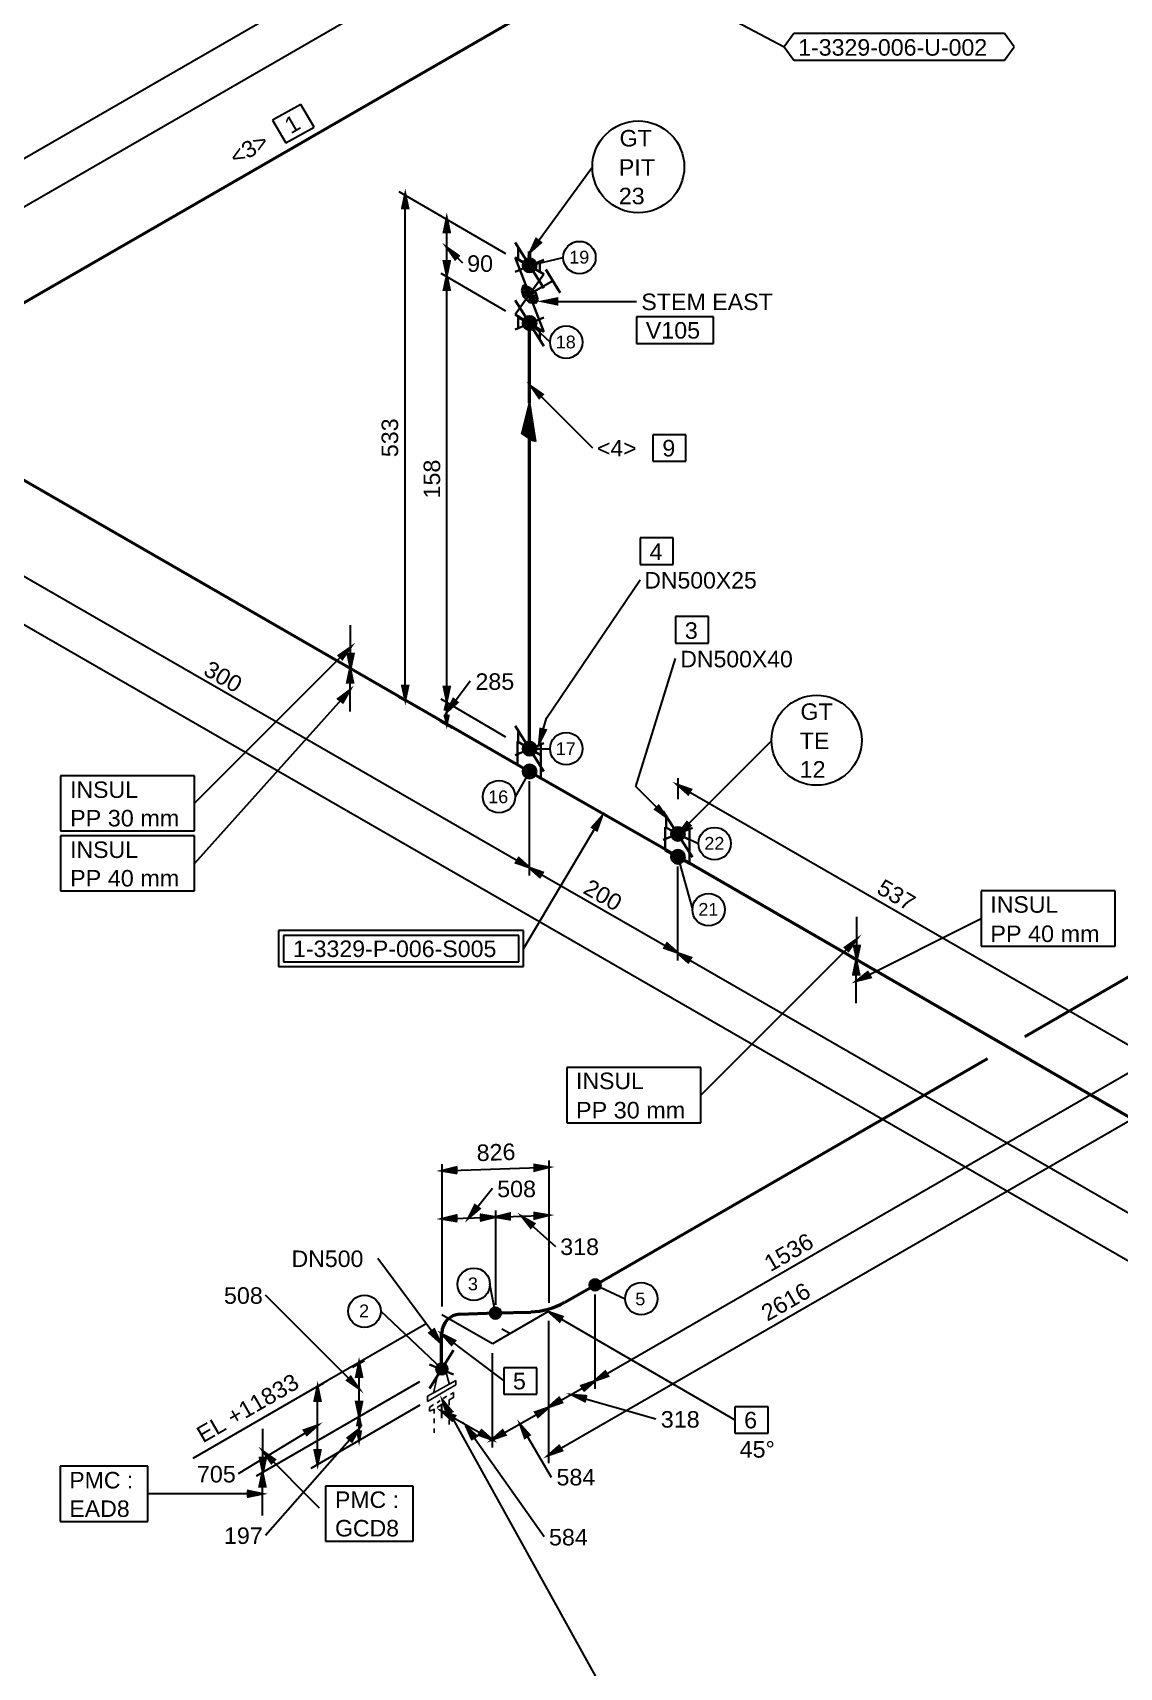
# Model space of a CAD drawing. Header units: inches. Extents: x 0 to 841, y 0 to 594.
# Drawn here: x 144.3 to 289.1, y 207.6 to 425.4 of the extents above; entities that cross this region are included whole.
import ezdxf

# ---------------------------------------------------------------- set-up
doc = ezdxf.new("R2010")
doc.units = ezdxf.units.IN
doc.header["$MEASUREMENT"] = 0
for name, color, linetype in [('DIMLINES', 7, 'Continuous'), ('DIMTEXT', 7, 'Continuous'), ('FITTINGS', 7, 'Continuous'), ('ISOTEXT', 7, 'Continuous'), ('NOZZLES', 7, 'Continuous'), ('PIPE', 7, 'Continuous'), ('WELDS', 7, 'Continuous')]:
    doc.layers.add(name, color=color, linetype=linetype)
doc.styles.add('Arial', font='arial.ttf')

msp = doc.modelspace()

# ---------------------------------------------------------------- hatches: boundary and pattern name
at = {"layer": 'DIMLINES', "linetype": 'Continuous'}
for points in [[(194.36, 401.96), (193.96, 403.88), (193.56, 401.96)], [(199.88, 398.76), (199.48, 400.68), (199.08, 398.76)], [(201.08, 395.64), (199.48, 396.76), (200.6, 395.16)], [(199.08, 394.92), (199.48, 393), (199.88, 394.92)], [(199.88, 391.08), (199.48, 393), (199.08, 391.08)], [(185.56, 341.88), (186.68, 343.48), (185.08, 342.36)], [(186.28, 342.6), (186.68, 340.68), (187.08, 342.6)], [(187, 338.76), (186.6, 340.68), (186.2, 338.76)], [(185.64, 336.12), (186.6, 337.8), (185, 336.6)], [(193.56, 338.36), (193.96, 336.44), (194.36, 338.36)], [(199.08, 338.2), (199.48, 336.28), (199.88, 338.2)], [(199.72, 335.16), (199.48, 336.28), (199.24, 335.16)], [(200.36, 336.6), (199.48, 334.84), (200.92, 336.12)], [(199.24, 334.36), (199.48, 333.24), (199.72, 334.36)], [(232.04, 324.52), (230.2, 325.16), (231.64, 323.88)], [(208.68, 314.76), (210.52, 314.12), (209.08, 315.4)], [(212.28, 313.48), (210.44, 314.12), (211.88, 312.84)], [(228.44, 303.4), (230.28, 302.76), (228.84, 304.04)], [(232.04, 302.12), (230.2, 302.76), (231.64, 301.48)], [(253, 303), (254.12, 304.6), (252.52, 303.48)], [(253.72, 303.72), (254.12, 301.8), (254.52, 303.72)], [(254.44, 299.88), (254.04, 301.8), (253.64, 299.88)], [(255.56, 300.2), (254.04, 299), (255.96, 299.48)], [(211.16, 273.72), (213.08, 274.2), (211.16, 274.52)], [(200.76, 274.2), (198.84, 273.72), (200.76, 273.4)], [(203.24, 269.16), (202.36, 267.4), (203.88, 268.68)], [(207.88, 268.04), (205.96, 267.56), (207.88, 267.24)], [(211.16, 267.32), (213.08, 267.8), (211.16, 268.12)], [(200.76, 267.8), (198.84, 267.32), (200.76, 267)], [(204.04, 267.08), (205.96, 267.56), (204.04, 267.88)], [(211.16, 266.68), (209.48, 267.64), (210.68, 266.12)], [(186.2, 245.8), (187.8, 244.68), (186.68, 246.28)], [(188.2, 246.28), (187.8, 248.2), (187.4, 246.28)], [(220.6, 247), (219.16, 245.72), (221, 246.36)], [(182.68, 243.08), (182.28, 245), (181.88, 243.08)], [(217.8, 244.44), (219.24, 245.72), (217.4, 245.08)], [(187.4, 242.92), (187.8, 241), (188.2, 242.92)], [(211.64, 240.92), (213.08, 242.2), (211.24, 241.56)], [(214.44, 243.48), (213, 242.2), (214.84, 242.84)], [(218.04, 243.72), (216.12, 243.88), (217.88, 243)], [(180.84, 238.52), (182.28, 239.8), (180.44, 239.16)], [(188.04, 239.8), (187.8, 241), (187.56, 239.8)], [(200.6, 241.08), (198.76, 241.72), (200.2, 240.44)], [(203.48, 238.36), (202.04, 239.72), (202.84, 237.96)], [(210.52, 238.52), (209.24, 239.96), (209.88, 238.12)], [(186.84, 237.64), (187.8, 239.32), (186.28, 238.12)], [(187.56, 239), (187.8, 237.8), (188.04, 239)], [(203.72, 238.52), (205.56, 237.88), (204.12, 239.16)], [(206.92, 239.16), (205.48, 237.88), (207.32, 238.52)], [(174.6, 235.48), (175, 233.56), (175.4, 235.48)], [(176.6, 235.24), (175, 236.36), (176.12, 234.76)], [(181.88, 236.52), (182.28, 234.6), (182.68, 236.52)], [(214.44, 237.08), (213, 235.8), (214.84, 236.44)], [(175.32, 231.64), (174.92, 233.56), (174.52, 231.64)], [(173, 230.28), (174.92, 230.68), (173, 231.08)]]:
    msp.add_hatch(color=2, dxfattribs=at).paths.add_polyline_path(points)
at = {"layer": 'DIMLINES', "linetype": 'ByBlock'}
h = msp.add_hatch(dxfattribs=at)
h.set_pattern_fill('LINE', scale=25.4, style=0)
h.paths.add_polyline_path([(194.36, 401.96), (193.96, 403.88), (193.56, 401.96)])
h = msp.add_hatch(dxfattribs=at)
h.set_pattern_fill('LINE', scale=25.4, style=0)
h.paths.add_polyline_path([(199.88, 398.76), (199.48, 400.68), (199.08, 398.76)])
h = msp.add_hatch(dxfattribs=at)
h.set_pattern_fill('LINE', scale=25.4, style=0)
h.paths.add_polyline_path([(201.08, 395.64), (199.48, 396.76), (200.6, 395.16)])
h = msp.add_hatch(dxfattribs=at)
h.set_pattern_fill('LINE', scale=25.4, style=0)
h.paths.add_polyline_path([(199.08, 394.92), (199.48, 393), (199.88, 394.92)])
h = msp.add_hatch(dxfattribs=at)
h.set_pattern_fill('LINE', scale=25.4, style=0)
h.paths.add_polyline_path([(199.88, 391.08), (199.48, 393), (199.08, 391.08)])
h = msp.add_hatch(dxfattribs=at)
h.set_pattern_fill('LINE', scale=25.4, style=0)
h.paths.add_polyline_path([(185.56, 341.88), (186.68, 343.48), (185.08, 342.36)])
h = msp.add_hatch(dxfattribs=at)
h.set_pattern_fill('LINE', scale=25.4, style=0)
h.paths.add_polyline_path([(186.28, 342.6), (186.68, 340.68), (187.08, 342.6)])
h = msp.add_hatch(dxfattribs=at)
h.set_pattern_fill('LINE', scale=25.4, style=0)
h.paths.add_polyline_path([(187, 338.76), (186.6, 340.68), (186.2, 338.76)])
h = msp.add_hatch(dxfattribs=at)
h.set_pattern_fill('LINE', scale=25.4, style=0)
h.paths.add_polyline_path([(185.64, 336.12), (186.6, 337.8), (185, 336.6)])
h = msp.add_hatch(dxfattribs=at)
h.set_pattern_fill('LINE', scale=25.4, style=0)
h.paths.add_polyline_path([(193.56, 338.36), (193.96, 336.44), (194.36, 338.36)])
h = msp.add_hatch(dxfattribs=at)
h.set_pattern_fill('LINE', scale=25.4, style=0)
h.paths.add_polyline_path([(199.08, 338.2), (199.48, 336.28), (199.88, 338.2)])
h = msp.add_hatch(dxfattribs=at)
h.set_pattern_fill('LINE', scale=25.4, style=0)
h.paths.add_polyline_path([(199.72, 335.16), (199.48, 336.28), (199.24, 335.16)])
h = msp.add_hatch(dxfattribs=at)
h.set_pattern_fill('LINE', scale=25.4, style=0)
h.paths.add_polyline_path([(200.36, 336.6), (199.48, 334.84), (200.92, 336.12)])
h = msp.add_hatch(dxfattribs=at)
h.set_pattern_fill('LINE', scale=25.4, style=0)
h.paths.add_polyline_path([(199.24, 334.36), (199.48, 333.24), (199.72, 334.36)])
h = msp.add_hatch(dxfattribs=at)
h.set_pattern_fill('LINE', scale=25.4, style=0)
h.paths.add_polyline_path([(232.04, 324.52), (230.2, 325.16), (231.64, 323.88)])
h = msp.add_hatch(dxfattribs=at)
h.set_pattern_fill('LINE', scale=25.4, style=0)
h.paths.add_polyline_path([(208.68, 314.76), (210.52, 314.12), (209.08, 315.4)])
h = msp.add_hatch(dxfattribs=at)
h.set_pattern_fill('LINE', scale=25.4, style=0)
h.paths.add_polyline_path([(212.28, 313.48), (210.44, 314.12), (211.88, 312.84)])
h = msp.add_hatch(dxfattribs=at)
h.set_pattern_fill('LINE', scale=25.4, style=0)
h.paths.add_polyline_path([(228.44, 303.4), (230.28, 302.76), (228.84, 304.04)])
h = msp.add_hatch(dxfattribs=at)
h.set_pattern_fill('LINE', scale=25.4, style=0)
h.paths.add_polyline_path([(232.04, 302.12), (230.2, 302.76), (231.64, 301.48)])
h = msp.add_hatch(dxfattribs=at)
h.set_pattern_fill('LINE', scale=25.4, style=0)
h.paths.add_polyline_path([(253, 303), (254.12, 304.6), (252.52, 303.48)])
h = msp.add_hatch(dxfattribs=at)
h.set_pattern_fill('LINE', scale=25.4, style=0)
h.paths.add_polyline_path([(253.72, 303.72), (254.12, 301.8), (254.52, 303.72)])
h = msp.add_hatch(dxfattribs=at)
h.set_pattern_fill('LINE', scale=25.4, style=0)
h.paths.add_polyline_path([(254.44, 299.88), (254.04, 301.8), (253.64, 299.88)])
h = msp.add_hatch(dxfattribs=at)
h.set_pattern_fill('LINE', scale=25.4, style=0)
h.paths.add_polyline_path([(255.56, 300.2), (254.04, 299), (255.96, 299.48)])
h = msp.add_hatch(dxfattribs=at)
h.set_pattern_fill('LINE', scale=25.4, style=0)
h.paths.add_polyline_path([(211.16, 273.72), (213.08, 274.2), (211.16, 274.52)])
h = msp.add_hatch(dxfattribs=at)
h.set_pattern_fill('LINE', scale=25.4, style=0)
h.paths.add_polyline_path([(200.76, 274.2), (198.84, 273.72), (200.76, 273.4)])
h = msp.add_hatch(dxfattribs=at)
h.set_pattern_fill('LINE', scale=25.4, style=0)
h.paths.add_polyline_path([(203.24, 269.16), (202.36, 267.4), (203.88, 268.68)])
h = msp.add_hatch(dxfattribs=at)
h.set_pattern_fill('LINE', scale=25.4, style=0)
h.paths.add_polyline_path([(207.88, 268.04), (205.96, 267.56), (207.88, 267.24)])
h = msp.add_hatch(dxfattribs=at)
h.set_pattern_fill('LINE', scale=25.4, style=0)
h.paths.add_polyline_path([(211.16, 267.32), (213.08, 267.8), (211.16, 268.12)])
h = msp.add_hatch(dxfattribs=at)
h.set_pattern_fill('LINE', scale=25.4, style=0)
h.paths.add_polyline_path([(200.76, 267.8), (198.84, 267.32), (200.76, 267)])
h = msp.add_hatch(dxfattribs=at)
h.set_pattern_fill('LINE', scale=25.4, style=0)
h.paths.add_polyline_path([(204.04, 267.08), (205.96, 267.56), (204.04, 267.88)])
h = msp.add_hatch(dxfattribs=at)
h.set_pattern_fill('LINE', scale=25.4, style=0)
h.paths.add_polyline_path([(211.16, 266.68), (209.48, 267.64), (210.68, 266.12)])
h = msp.add_hatch(dxfattribs=at)
h.set_pattern_fill('LINE', scale=25.4, style=0)
h.paths.add_polyline_path([(186.2, 245.8), (187.8, 244.68), (186.68, 246.28)])
h = msp.add_hatch(dxfattribs=at)
h.set_pattern_fill('LINE', scale=25.4, style=0)
h.paths.add_polyline_path([(188.2, 246.28), (187.8, 248.2), (187.4, 246.28)])
h = msp.add_hatch(dxfattribs=at)
h.set_pattern_fill('LINE', scale=25.4, style=0)
h.paths.add_polyline_path([(220.6, 247), (219.16, 245.72), (221, 246.36)])
h = msp.add_hatch(dxfattribs=at)
h.set_pattern_fill('LINE', scale=25.4, style=0)
h.paths.add_polyline_path([(182.68, 243.08), (182.28, 245), (181.88, 243.08)])
h = msp.add_hatch(dxfattribs=at)
h.set_pattern_fill('LINE', scale=25.4, style=0)
h.paths.add_polyline_path([(217.8, 244.44), (219.24, 245.72), (217.4, 245.08)])
h = msp.add_hatch(dxfattribs=at)
h.set_pattern_fill('LINE', scale=25.4, style=0)
h.paths.add_polyline_path([(187.4, 242.92), (187.8, 241), (188.2, 242.92)])
h = msp.add_hatch(dxfattribs=at)
h.set_pattern_fill('LINE', scale=25.4, style=0)
h.paths.add_polyline_path([(211.64, 240.92), (213.08, 242.2), (211.24, 241.56)])
h = msp.add_hatch(dxfattribs=at)
h.set_pattern_fill('LINE', scale=25.4, style=0)
h.paths.add_polyline_path([(214.44, 243.48), (213, 242.2), (214.84, 242.84)])
h = msp.add_hatch(dxfattribs=at)
h.set_pattern_fill('LINE', scale=25.4, style=0)
h.paths.add_polyline_path([(218.04, 243.72), (216.12, 243.88), (217.88, 243)])
h = msp.add_hatch(dxfattribs=at)
h.set_pattern_fill('LINE', scale=25.4, style=0)
h.paths.add_polyline_path([(180.84, 238.52), (182.28, 239.8), (180.44, 239.16)])
h = msp.add_hatch(dxfattribs=at)
h.set_pattern_fill('LINE', scale=25.4, style=0)
h.paths.add_polyline_path([(188.04, 239.8), (187.8, 241), (187.56, 239.8)])
h = msp.add_hatch(dxfattribs=at)
h.set_pattern_fill('LINE', scale=25.4, style=0)
h.paths.add_polyline_path([(200.6, 241.08), (198.76, 241.72), (200.2, 240.44)])
h = msp.add_hatch(dxfattribs=at)
h.set_pattern_fill('LINE', scale=25.4, style=0)
h.paths.add_polyline_path([(203.48, 238.36), (202.04, 239.72), (202.84, 237.96)])
h = msp.add_hatch(dxfattribs=at)
h.set_pattern_fill('LINE', scale=25.4, style=0)
h.paths.add_polyline_path([(210.52, 238.52), (209.24, 239.96), (209.88, 238.12)])
h = msp.add_hatch(dxfattribs=at)
h.set_pattern_fill('LINE', scale=25.4, style=0)
h.paths.add_polyline_path([(186.84, 237.64), (187.8, 239.32), (186.28, 238.12)])
h = msp.add_hatch(dxfattribs=at)
h.set_pattern_fill('LINE', scale=25.4, style=0)
h.paths.add_polyline_path([(187.56, 239), (187.8, 237.8), (188.04, 239)])
h = msp.add_hatch(dxfattribs=at)
h.set_pattern_fill('LINE', scale=25.4, style=0)
h.paths.add_polyline_path([(203.72, 238.52), (205.56, 237.88), (204.12, 239.16)])
h = msp.add_hatch(dxfattribs=at)
h.set_pattern_fill('LINE', scale=25.4, style=0)
h.paths.add_polyline_path([(206.92, 239.16), (205.48, 237.88), (207.32, 238.52)])
h = msp.add_hatch(dxfattribs=at)
h.set_pattern_fill('LINE', scale=25.4, style=0)
h.paths.add_polyline_path([(174.6, 235.48), (175, 233.56), (175.4, 235.48)])
h = msp.add_hatch(dxfattribs=at)
h.set_pattern_fill('LINE', scale=25.4, style=0)
h.paths.add_polyline_path([(176.6, 235.24), (175, 236.36), (176.12, 234.76)])
h = msp.add_hatch(dxfattribs=at)
h.set_pattern_fill('LINE', scale=25.4, style=0)
h.paths.add_polyline_path([(181.88, 236.52), (182.28, 234.6), (182.68, 236.52)])
h = msp.add_hatch(dxfattribs=at)
h.set_pattern_fill('LINE', scale=25.4, style=0)
h.paths.add_polyline_path([(214.44, 237.08), (213, 235.8), (214.84, 236.44)])
h = msp.add_hatch(dxfattribs=at)
h.set_pattern_fill('LINE', scale=25.4, style=0)
h.paths.add_polyline_path([(175.32, 231.64), (174.92, 233.56), (174.52, 231.64)])
h = msp.add_hatch(dxfattribs=at)
h.set_pattern_fill('LINE', scale=25.4, style=0)
h.paths.add_polyline_path([(173, 230.28), (174.92, 230.68), (173, 231.08)])
at = {"layer": 'ISOTEXT', "linetype": 'Continuous'}
for points in [[(211.4, 397.88), (210.6, 396.12), (212.04, 397.4)], [(214.2, 389.96), (212.28, 389.56), (214.2, 389.16)], [(212.28, 377.16), (210.68, 378.28), (211.8, 376.68)], [(211.96, 332.6), (211.8, 330.68), (212.68, 332.44)], [(227.24, 321.88), (228.84, 320.76), (227.72, 322.36)], [(219.48, 319.08), (220.12, 320.92), (218.84, 319.48)], [(231.48, 320.2), (230.36, 318.6), (231.96, 319.72)], [(214.92, 254.28), (213.08, 254.92), (214.52, 253.64)], [(197.16, 252.12), (198.6, 250.84), (197.8, 252.6)], [(200.6, 251.08), (198.84, 251.96), (200.12, 250.52)], [(200.2, 241.64), (198.92, 243.16), (199.48, 241.32)]]:
    msp.add_hatch(color=2, dxfattribs=at).paths.add_polyline_path(points)
at = {"layer": 'ISOTEXT', "linetype": 'ByBlock'}
h = msp.add_hatch(dxfattribs=at)
h.set_pattern_fill('LINE', scale=25.4, style=0)
h.paths.add_polyline_path([(211.4, 397.88), (210.6, 396.12), (212.04, 397.4)])
h = msp.add_hatch(dxfattribs=at)
h.set_pattern_fill('LINE', scale=25.4, style=0)
h.paths.add_polyline_path([(214.2, 389.96), (212.28, 389.56), (214.2, 389.16)])
h = msp.add_hatch(dxfattribs=at)
h.set_pattern_fill('LINE', scale=25.4, style=0)
h.paths.add_polyline_path([(212.28, 377.16), (210.68, 378.28), (211.8, 376.68)])
h = msp.add_hatch(dxfattribs=at)
h.set_pattern_fill('LINE', scale=25.4, style=0)
h.paths.add_polyline_path([(211.96, 332.6), (211.8, 330.68), (212.68, 332.44)])
h = msp.add_hatch(dxfattribs=at)
h.set_pattern_fill('LINE', scale=25.4, style=0)
h.paths.add_polyline_path([(227.24, 321.88), (228.84, 320.76), (227.72, 322.36)])
h = msp.add_hatch(dxfattribs=at)
h.set_pattern_fill('LINE', scale=25.4, style=0)
h.paths.add_polyline_path([(219.48, 319.08), (220.12, 320.92), (218.84, 319.48)])
h = msp.add_hatch(dxfattribs=at)
h.set_pattern_fill('LINE', scale=25.4, style=0)
h.paths.add_polyline_path([(231.48, 320.2), (230.36, 318.6), (231.96, 319.72)])
h = msp.add_hatch(dxfattribs=at)
h.set_pattern_fill('LINE', scale=25.4, style=0)
h.paths.add_polyline_path([(214.92, 254.28), (213.08, 254.92), (214.52, 253.64)])
h = msp.add_hatch(dxfattribs=at)
h.set_pattern_fill('LINE', scale=25.4, style=0)
h.paths.add_polyline_path([(197.16, 252.12), (198.6, 250.84), (197.8, 252.6)])
h = msp.add_hatch(dxfattribs=at)
h.set_pattern_fill('LINE', scale=25.4, style=0)
h.paths.add_polyline_path([(200.6, 251.08), (198.84, 251.96), (200.12, 250.52)])
h = msp.add_hatch(dxfattribs=at)
h.set_pattern_fill('LINE', scale=25.4, style=0)
h.paths.add_polyline_path([(200.2, 241.64), (198.92, 243.16), (199.48, 241.32)])
at = {"layer": 'NOZZLES', "linetype": 'Continuous'}
h = msp.add_hatch(color=7, dxfattribs=at)
edge = h.paths.add_edge_path()
edge.add_arc((210.52, 394.36), 0.92, 0, 360)
at = {"layer": 'NOZZLES', "linetype": 'ByBlock'}
h = msp.add_hatch(dxfattribs=at)
h.set_pattern_fill('LINE', scale=25.4, style=0)
edge = h.paths.add_edge_path()
edge.add_arc((210.52, 394.36), 0.92, 0, 360)
at = {"layer": 'NOZZLES', "linetype": 'Continuous'}
h = msp.add_hatch(color=7, dxfattribs=at)
edge = h.paths.add_edge_path()
edge.add_arc((210.52, 386.68), 0.92, 0, 360)
at = {"layer": 'NOZZLES', "linetype": 'ByBlock'}
h = msp.add_hatch(dxfattribs=at)
h.set_pattern_fill('LINE', scale=25.4, style=0)
edge = h.paths.add_edge_path()
edge.add_arc((210.52, 386.68), 0.92, 0, 360)
at = {"layer": 'NOZZLES', "linetype": 'Continuous'}
h = msp.add_hatch(color=7, dxfattribs=at)
edge = h.paths.add_edge_path()
edge.add_arc((210.52, 329.96), 0.92, 0, 360)
at = {"layer": 'NOZZLES', "linetype": 'ByBlock'}
h = msp.add_hatch(dxfattribs=at)
h.set_pattern_fill('LINE', scale=25.4, style=0)
edge = h.paths.add_edge_path()
edge.add_arc((210.52, 329.96), 0.92, 0, 360)
at = {"layer": 'NOZZLES', "linetype": 'Continuous'}
h = msp.add_hatch(color=7, dxfattribs=at)
edge = h.paths.add_edge_path()
edge.add_arc((210.52, 326.92), 0.92, 0, 360)
at = {"layer": 'NOZZLES', "linetype": 'ByBlock'}
h = msp.add_hatch(dxfattribs=at)
h.set_pattern_fill('LINE', scale=25.4, style=0)
edge = h.paths.add_edge_path()
edge.add_arc((210.52, 326.92), 0.92, 0, 360)
at = {"layer": 'NOZZLES', "linetype": 'Continuous'}
h = msp.add_hatch(color=7, dxfattribs=at)
edge = h.paths.add_edge_path()
edge.add_arc((230.28, 318.6), 0.92, 0, 360)
at = {"layer": 'NOZZLES', "linetype": 'ByBlock'}
h = msp.add_hatch(dxfattribs=at)
h.set_pattern_fill('LINE', scale=25.4, style=0)
edge = h.paths.add_edge_path()
edge.add_arc((230.28, 318.6), 0.92, 0, 360)
at = {"layer": 'NOZZLES', "linetype": 'Continuous'}
h = msp.add_hatch(color=7, dxfattribs=at)
edge = h.paths.add_edge_path()
edge.add_arc((230.28, 315.56), 0.92, 0, 360)
at = {"layer": 'NOZZLES', "linetype": 'ByBlock'}
h = msp.add_hatch(dxfattribs=at)
h.set_pattern_fill('LINE', scale=25.4, style=0)
edge = h.paths.add_edge_path()
edge.add_arc((230.28, 315.56), 0.92, 0, 360)
at = {"layer": 'NOZZLES', "linetype": 'Continuous'}
h = msp.add_hatch(color=7, dxfattribs=at)
edge = h.paths.add_edge_path()
edge.add_arc((219.24, 258.52), 0.76, 0, 360)
at = {"layer": 'NOZZLES', "linetype": 'ByBlock'}
h = msp.add_hatch(dxfattribs=at)
h.set_pattern_fill('LINE', scale=25.4, style=0)
edge = h.paths.add_edge_path()
edge.add_arc((219.24, 258.52), 0.76, 0, 360)
at = {"layer": 'NOZZLES', "linetype": 'Continuous'}
h = msp.add_hatch(color=7, dxfattribs=at)
edge = h.paths.add_edge_path()
edge.add_arc((205.96, 254.76), 0.76, 0, 360)
at = {"layer": 'NOZZLES', "linetype": 'ByBlock'}
h = msp.add_hatch(dxfattribs=at)
h.set_pattern_fill('LINE', scale=25.4, style=0)
edge = h.paths.add_edge_path()
edge.add_arc((205.96, 254.76), 0.76, 0, 360)
at = {"layer": 'NOZZLES', "linetype": 'Continuous'}
h = msp.add_hatch(color=7, dxfattribs=at)
edge = h.paths.add_edge_path()
edge.add_arc((198.84, 247.32), 0.76, 0, 360)
at = {"layer": 'NOZZLES', "linetype": 'ByBlock'}
h = msp.add_hatch(dxfattribs=at)
h.set_pattern_fill('LINE', scale=25.4, style=0)
edge = h.paths.add_edge_path()
edge.add_arc((198.84, 247.32), 0.76, 0, 360)

# ---------------------------------------------------------------- linework, layer by layer
at = {"layer": 'DIMLINES', "color": 2, "linetype": 'Continuous', "lineweight": 30}
for p, q in [((122.6, 396.76), (330.28, 516.52)), ((128.76, 393.88), (324.12, 506.6)), ((193.08, 404.2), (207.32, 395.96)), ((193.56, 401.96), (193.96, 403.88)), ((193.96, 403.88), (194.36, 401.96)), ((193.96, 336.44), (193.96, 403.88)), ((194.36, 401.96), (193.56, 401.96)), ((199.08, 398.76), (199.48, 400.68)), ((199.88, 398.76), (199.08, 398.76)), ((199.48, 400.68), (199.88, 398.76)), ((199.48, 393), (199.48, 400.68)), ((199.48, 396.76), (201.08, 395.64)), ((200.6, 395.16), (199.48, 396.76)), ((199.48, 396.76), (201.56, 394.68)), ((199.48, 393), (199.08, 394.92)), ((199.08, 394.92), (199.88, 394.92)), ((199.88, 394.92), (199.48, 393)), ((201.08, 395.64), (200.6, 395.16)), ((198.68, 393.32), (207.32, 388.28)), ((199.08, 391.08), (199.48, 393)), ((199.48, 393), (199.88, 391.08)), ((199.48, 336.28), (199.48, 393)), ((199.88, 391.08), (199.08, 391.08)), ((128.76, 361.24), (210.52, 314.12)), ((122.6, 358.36), (541.16, 117.08)), ((186.68, 340.68), (186.68, 346.44)), ((186.68, 343.48), (165.88, 322.68)), ((185.08, 342.36), (186.68, 343.48)), ((185.56, 341.88), (185.08, 342.36)), ((186.68, 343.48), (185.56, 341.88)), ((186.68, 340.68), (186.28, 342.6)), ((186.28, 342.6), (187.08, 342.6)), ((187.08, 342.6), (186.68, 340.68)), ((185.88, 341.08), (187.48, 340.2)), ((185.88, 341.08), (187.48, 340.2)), ((186.2, 338.76), (186.6, 340.68)), ((186.6, 340.68), (187, 338.76)), ((186.6, 334.92), (186.6, 340.68)), ((186.6, 337.8), (165.88, 314.68)), ((185, 336.6), (186.6, 337.8)), ((186.6, 337.8), (185.64, 336.12)), ((187, 338.76), (186.2, 338.76)), ((193.96, 336.44), (193.56, 338.36)), ((193.56, 338.36), (194.36, 338.36)), ((194.36, 338.36), (193.96, 336.44)), ((199.48, 336.28), (199.08, 338.2)), ((199.08, 338.2), (199.88, 338.2)), ((199.48, 334.84), (202.6, 339)), ((199.88, 338.2), (199.48, 336.28)), ((185.64, 336.12), (185, 336.6)), ((193.08, 336.84), (194.68, 335.96)), ((198.68, 336.6), (207.32, 331.56)), ((199.24, 335.16), (199.48, 336.28)), ((199.48, 334.84), (200.36, 336.6)), ((199.48, 336.28), (199.72, 335.16)), ((199.48, 333.24), (199.48, 336.28)), ((200.92, 336.12), (199.48, 334.84)), ((200.36, 336.6), (200.92, 336.12)), ((198.6, 333.64), (200.2, 332.76)), ((199.72, 335.16), (199.24, 335.16)), ((199.48, 333.24), (199.24, 334.36)), ((199.24, 334.36), (199.72, 334.36)), ((199.72, 334.36), (199.48, 333.24)), ((165.88, 326.36), (148.04, 326.36)), ((148.04, 326.36), (148.04, 319)), ((165.88, 319), (165.88, 326.36)), ((210.52, 313.08), (210.52, 325.64)), ((230.2, 325.16), (232.04, 324.52)), ((231.64, 323.88), (230.2, 325.16)), ((230.2, 325.16), (306.76, 281)), ((230.28, 326.04), (230.28, 323.24)), ((232.04, 324.52), (231.64, 323.88)), ((148.04, 319), (165.88, 319)), ((165.88, 318.36), (148.04, 318.36)), ((148.04, 318.36), (148.04, 311)), ((165.88, 311), (165.88, 318.36)), ((208.68, 314.76), (209.08, 315.4)), ((210.52, 314.12), (208.68, 314.76)), ((209.08, 315.4), (210.52, 314.12)), ((210.44, 314.12), (212.28, 313.48)), ((211.88, 312.84), (210.44, 314.12)), ((210.44, 314.12), (230.28, 302.76)), ((230.28, 301.72), (230.28, 314.28)), ((212.28, 313.48), (211.88, 312.84)), ((219.16, 245.72), (336.44, 313.4)), ((148.04, 311), (165.88, 311)), ((213, 235.8), (342.6, 310.52)), ((288.52, 311), (270.68, 311)), ((270.68, 311), (270.68, 303.64)), ((288.52, 303.64), (288.52, 311)), ((254.04, 299), (270.68, 307.32)), ((254.12, 301.8), (254.12, 307.56)), ((228.44, 303.4), (228.84, 304.04)), ((230.28, 302.76), (228.44, 303.4)), ((228.84, 304.04), (230.28, 302.76)), ((230.2, 302.76), (232.04, 302.12)), ((231.64, 301.48), (230.2, 302.76)), ((230.2, 302.76), (357.4, 229.4)), ((254.12, 304.6), (233.32, 283.8)), ((252.52, 303.48), (254.12, 304.6)), ((253, 303), (252.52, 303.48)), ((254.12, 304.6), (253, 303)), ((254.12, 301.8), (253.72, 303.72)), ((253.72, 303.72), (254.52, 303.72)), ((254.52, 303.72), (254.12, 301.8)), ((270.68, 303.64), (288.52, 303.64)), ((232.04, 302.12), (231.64, 301.48)), ((254.84, 301.32), (253.24, 302.2)), ((253.64, 299.88), (254.04, 301.8)), ((254.04, 301.8), (254.44, 299.88)), ((254.04, 296.04), (254.04, 301.8)), ((254.44, 299.88), (253.64, 299.88)), ((254.04, 299), (255.56, 300.2)), ((255.96, 299.48), (254.04, 299)), ((255.56, 300.2), (255.96, 299.48)), ((233.32, 287.48), (215.48, 287.48)), ((215.48, 287.48), (215.48, 280.12)), ((233.32, 280.12), (233.32, 287.48)), ((215.48, 280.12), (233.32, 280.12)), ((198.84, 274.6), (198.84, 255.64)), ((211.16, 273.72), (211.16, 274.52)), ((211.16, 274.52), (213.08, 274.2)), ((213.08, 275.08), (213.08, 256.12)), ((198.84, 273.72), (200.76, 274.2)), ((198.84, 273.72), (213.08, 274.2)), ((200.76, 273.4), (198.84, 273.72)), ((200.76, 274.2), (200.76, 273.4)), ((213.08, 274.2), (211.16, 273.72)), ((202.36, 267.4), (205.56, 271.4)), ((202.36, 267.4), (203.24, 269.16)), ((203.88, 268.68), (202.36, 267.4)), ((203.24, 269.16), (203.88, 268.68)), ((205.96, 268.44), (205.96, 255.88)), ((205.96, 267.56), (207.88, 268.04)), ((207.88, 268.04), (207.88, 267.24)), ((211.16, 267.32), (211.16, 268.12)), ((211.16, 268.12), (213.08, 267.8)), ((198.84, 267.32), (200.76, 267.8)), ((198.84, 267.32), (205.96, 267.56)), ((200.76, 267), (198.84, 267.32)), ((200.76, 267.8), (200.76, 267)), ((204.04, 267.08), (204.04, 267.88)), ((204.04, 267.88), (205.96, 267.56)), ((205.96, 267.56), (204.04, 267.08)), ((205.96, 267.56), (213.08, 267.8)), ((207.88, 267.24), (205.96, 267.56)), ((209.48, 267.64), (211.16, 266.68)), ((210.68, 266.12), (209.48, 267.64)), ((209.48, 267.64), (213.96, 263.64)), ((211.16, 266.68), (210.68, 266.12)), ((213.08, 267.8), (211.16, 267.32)), ((187.8, 244.68), (175.32, 257.16)), ((219.24, 244.68), (219.24, 257.24)), ((213.08, 255), (205.56, 250.68)), ((196.76, 253.32), (183.56, 245.72)), ((205.56, 250.68), (198.84, 254.52)), ((205.56, 250.68), (198.84, 254.52)), ((213.08, 234.76), (213.08, 253.72)), ((207.88, 252.04), (206.84, 252.6)), ((186.92, 247.56), (188.52, 248.44)), ((205.56, 236.84), (205.56, 249.4)), ((186.2, 245.8), (186.68, 246.28)), ((186.68, 246.28), (187.8, 244.68)), ((187.4, 246.28), (187.8, 248.2)), ((188.2, 246.28), (187.4, 246.28)), ((187.8, 248.2), (188.2, 246.28)), ((187.8, 241), (187.8, 248.2)), ((219.16, 245.72), (220.6, 247)), ((221, 246.36), (219.16, 245.72)), ((220.6, 247), (221, 246.36)), ((183.56, 245.72), (165.64, 235.4)), ((174.12, 233.08), (195.88, 245.64)), ((181.4, 244.52), (183, 245.4)), ((181.88, 243.08), (182.28, 245)), ((182.28, 245), (182.68, 243.08)), ((182.28, 234.6), (182.28, 245)), ((187.8, 244.68), (186.2, 245.8)), ((213, 242.2), (219.24, 245.72)), ((217.4, 245.08), (219.24, 245.72)), ((217.8, 244.44), (217.4, 245.08)), ((219.24, 245.72), (217.8, 244.44)), ((181.4, 234.12), (195.96, 242.52)), ((182.68, 243.08), (181.88, 243.08)), ((187.8, 241), (187.4, 242.92)), ((187.4, 242.92), (188.2, 242.92)), ((188.2, 242.92), (187.8, 241)), ((198.84, 240.76), (198.84, 242.68)), ((205.48, 237.88), (213.08, 242.2)), ((211.24, 241.56), (213.08, 242.2)), ((213.08, 242.2), (211.64, 240.92)), ((213, 242.2), (214.44, 243.48)), ((214.84, 242.84), (213, 242.2)), ((214.44, 243.48), (214.84, 242.84)), ((216.12, 243.88), (218.04, 243.72)), ((217.88, 243), (216.12, 243.88)), ((216.12, 243.88), (227.32, 240.68)), ((218.04, 243.72), (217.88, 243)), ((180.44, 239.16), (182.28, 239.8)), ((182.28, 239.8), (180.84, 238.52)), ((187.56, 239.8), (187.8, 241)), ((188.04, 239.8), (187.56, 239.8)), ((187.8, 241), (188.04, 239.8)), ((187.8, 237.8), (187.8, 241)), ((198.76, 241.72), (200.6, 241.08)), ((200.2, 240.44), (198.76, 241.72)), ((198.76, 241.72), (205.56, 237.88)), ((200.6, 241.08), (200.2, 240.44)), ((202.04, 239.72), (203.48, 238.36)), ((202.84, 237.96), (202.04, 239.72)), ((202.04, 239.72), (212.44, 225)), ((209.24, 239.96), (210.52, 238.52)), ((209.88, 238.12), (209.24, 239.96)), ((209.24, 239.96), (213.4, 232.92)), ((211.64, 240.92), (211.24, 241.56)), ((175, 233.56), (175, 239.32)), ((180.84, 238.52), (180.44, 239.16)), ((186.28, 238.12), (187.8, 239.32)), ((186.84, 237.64), (186.28, 238.12)), ((187.8, 239.32), (186.84, 237.64)), ((187.8, 237.8), (187.56, 239)), ((187.56, 239), (188.04, 239)), ((188.04, 239), (187.8, 237.8)), ((203.48, 238.36), (202.84, 237.96)), ((203.72, 238.52), (204.12, 239.16)), ((205.56, 237.88), (203.72, 238.52)), ((204.12, 239.16), (205.56, 237.88)), ((205.48, 237.88), (206.92, 239.16)), ((207.32, 238.52), (205.48, 237.88)), ((206.92, 239.16), (207.32, 238.52)), ((210.52, 238.52), (209.88, 238.12)), ((175, 233.56), (174.6, 235.48)), ((174.6, 235.48), (175.4, 235.48)), ((175, 236.36), (176.6, 235.24)), ((176.12, 234.76), (175, 236.36)), ((175.4, 235.48), (175, 233.56)), ((176.6, 235.24), (176.12, 234.76)), ((182.28, 234.6), (181.88, 236.52)), ((181.88, 236.52), (182.68, 236.52)), ((182.68, 236.52), (182.28, 234.6)), ((213, 235.8), (214.44, 237.08)), ((214.84, 236.44), (213, 235.8)), ((214.44, 237.08), (214.84, 236.44)), ((159.64, 234.36), (147.96, 234.36)), ((147.96, 234.36), (147.96, 227)), ((159.64, 227), (159.64, 234.36)), ((174.52, 231.64), (174.92, 233.56)), ((174.92, 233.56), (175.32, 231.64)), ((174.92, 227.8), (174.92, 233.56)), ((173, 230.28), (173, 231.08)), ((173, 231.08), (174.92, 230.68)), ((175.32, 231.64), (174.52, 231.64)), ((195, 231.72), (183.32, 231.72)), ((183.32, 231.72), (183.32, 224.36)), ((195, 224.36), (195, 231.72)), ((174.92, 230.68), (159.56, 230.68)), ((174.92, 230.68), (173, 230.28)), ((147.96, 227), (159.64, 227)), ((183.32, 224.36), (195, 224.36))]:
    msp.add_line(p, q, dxfattribs=at)
at = {"layer": 'DIMLINES', "color": 2, "linetype": 'Continuous', "lineweight": 30, "const_width": 0.3}
for points in [[(194.36, 401.96), (193.96, 403.88), (193.56, 401.96)], [(199.88, 398.76), (199.48, 400.68), (199.08, 398.76)], [(201.08, 395.64), (199.48, 396.76), (200.6, 395.16)], [(199.08, 394.92), (199.48, 393), (199.88, 394.92)], [(199.88, 391.08), (199.48, 393), (199.08, 391.08)], [(185.56, 341.88), (186.68, 343.48), (185.08, 342.36)], [(186.28, 342.6), (186.68, 340.68), (187.08, 342.6)], [(187, 338.76), (186.6, 340.68), (186.2, 338.76)], [(185.64, 336.12), (186.6, 337.8), (185, 336.6)], [(193.56, 338.36), (193.96, 336.44), (194.36, 338.36)], [(199.08, 338.2), (199.48, 336.28), (199.88, 338.2)], [(200.36, 336.6), (199.48, 334.84), (200.92, 336.12)], [(199.72, 335.16), (199.48, 336.28), (199.24, 335.16)], [(199.24, 334.36), (199.48, 333.24), (199.72, 334.36)], [(232.04, 324.52), (230.2, 325.16), (231.64, 323.88)], [(208.68, 314.76), (210.52, 314.12), (209.08, 315.4)], [(212.28, 313.48), (210.44, 314.12), (211.88, 312.84)], [(253, 303), (254.12, 304.6), (252.52, 303.48)], [(228.44, 303.4), (230.28, 302.76), (228.84, 304.04)], [(232.04, 302.12), (230.2, 302.76), (231.64, 301.48)], [(253.72, 303.72), (254.12, 301.8), (254.52, 303.72)], [(254.44, 299.88), (254.04, 301.8), (253.64, 299.88)], [(255.56, 300.2), (254.04, 299), (255.96, 299.48)], [(211.16, 273.72), (213.08, 274.2), (211.16, 274.52)], [(200.76, 274.2), (198.84, 273.72), (200.76, 273.4)], [(200.76, 267.8), (198.84, 267.32), (200.76, 267)], [(203.24, 269.16), (202.36, 267.4), (203.88, 268.68)], [(204.04, 267.08), (205.96, 267.56), (204.04, 267.88)], [(207.88, 268.04), (205.96, 267.56), (207.88, 267.24)], [(211.16, 266.68), (209.48, 267.64), (210.68, 266.12)], [(211.16, 267.32), (213.08, 267.8), (211.16, 268.12)], [(188.2, 246.28), (187.8, 248.2), (187.4, 246.28)], [(186.2, 245.8), (187.8, 244.68), (186.68, 246.28)], [(217.8, 244.44), (219.24, 245.72), (217.4, 245.08)], [(220.6, 247), (219.16, 245.72), (221, 246.36)], [(182.68, 243.08), (182.28, 245), (181.88, 243.08)], [(218.04, 243.72), (216.12, 243.88), (217.88, 243)], [(187.4, 242.92), (187.8, 241), (188.2, 242.92)], [(188.04, 239.8), (187.8, 241), (187.56, 239.8)], [(200.6, 241.08), (198.76, 241.72), (200.2, 240.44)], [(211.64, 240.92), (213.08, 242.2), (211.24, 241.56)], [(214.44, 243.48), (213, 242.2), (214.84, 242.84)], [(180.84, 238.52), (182.28, 239.8), (180.44, 239.16)], [(186.84, 237.64), (187.8, 239.32), (186.28, 238.12)], [(203.48, 238.36), (202.04, 239.72), (202.84, 237.96)], [(210.52, 238.52), (209.24, 239.96), (209.88, 238.12)], [(187.56, 239), (187.8, 237.8), (188.04, 239)], [(203.72, 238.52), (205.56, 237.88), (204.12, 239.16)], [(206.92, 239.16), (205.48, 237.88), (207.32, 238.52)], [(176.6, 235.24), (175, 236.36), (176.12, 234.76)], [(174.6, 235.48), (175, 233.56), (175.4, 235.48)], [(181.88, 236.52), (182.28, 234.6), (182.68, 236.52)], [(214.44, 237.08), (213, 235.8), (214.84, 236.44)], [(175.32, 231.64), (174.92, 233.56), (174.52, 231.64)], [(173, 230.28), (174.92, 230.68), (173, 231.08)]]:
    msp.add_lwpolyline(points, close=True, dxfattribs=at)
at = {"layer": 'FITTINGS', "color": 7, "linetype": 'Continuous', "lineweight": 35}
for p, q in [((209, 395.1), (209, 396.6)), ((212.4, 393.2), (208.6, 395.4)), ((208.6, 395.4), (212.4, 385.5)), ((211.9, 393.5), (209, 395.1)), ((210.4, 394.4), (210.4, 396.2)), ((210.4, 396.2), (210.6, 396)), ((210.5, 394.3), (210.4, 394.4)), ((210.6, 394.2), (210.5, 394.3)), ((210.6, 396), (210.6, 394.2)), ((211.9, 395), (211.9, 393.5)), ((208.6, 387.8), (212.4, 393.2)), ((210.5, 390.5), (213.6, 392.3)), ((214.6, 390.7), (212.7, 393.8)), ((209.5, 391), (209.7, 391.7)), ((209.7, 390.2), (209.5, 391)), ((209.5, 391), (211.6, 389.8)), ((209.7, 391.7), (210.5, 391.4)), ((209.7, 391.7), (211.3, 389.3)), ((209.7, 391.3), (211.4, 389.5)), ((211.3, 390.8), (209.7, 390.2)), ((211.4, 390.3), (209.7, 390.6)), ((210.5, 389.4), (209.7, 390.2)), ((210.5, 391.4), (211.3, 390.8)), ((210.5, 391.4), (210.5, 389.4)), ((211.3, 390.8), (211.6, 389.8)), ((210.5, 386.6), (208.6, 387.8)), ((211.3, 389.3), (210.5, 389.4)), ((211.6, 389.8), (211.3, 389.3)), ((209, 386), (209, 387.4)), ((209, 387.4), (211.9, 385.8)), ((212.4, 385.5), (210.5, 386.6)), ((211.9, 385.8), (211.9, 384.4)), ((209, 330.8), (209, 332.5)), ((208.9, 327.8), (208.9, 330.9)), ((208.9, 330.9), (212, 329.1)), ((212, 329.1), (212, 330.8)), ((212, 329.1), (212, 326)), ((210.5, 326.9), (208.9, 327.8)), ((212, 326), (210.5, 326.9)), ((228.7, 319.4), (228.7, 321.1)), ((228.6, 316.4), (228.6, 319.5)), ((228.6, 319.5), (231.8, 317.8)), ((231.8, 317.8), (231.8, 319.4)), ((230.2, 315.5), (228.6, 316.4)), ((231.8, 317.8), (231.8, 314.6)), ((231.8, 314.6), (230.2, 315.5))]:
    msp.add_line(p, q, dxfattribs=at)
at = {"layer": 'FITTINGS', "color": 7, "linetype": 'Continuous', "lineweight": 30}
for p, q in [((209.5, 371.9), (210.5, 376)), ((209.7, 371.8), (210.5, 375.5)), ((209.8, 371.8), (210.5, 375)), ((210.5, 376), (211.3, 370.9)), ((210.5, 371.4), (210.5, 376)), ((210.5, 375.5), (211.2, 371)), ((210.5, 375), (211.1, 371)), ((209.9, 371.7), (210.5, 374.6)), ((210, 371.6), (210.5, 374.2)), ((210.2, 371.5), (210.5, 373.8)), ((210.2, 371.5), (210.5, 373.3)), ((210.4, 371.4), (210.5, 372.9)), ((210.5, 374.6), (211, 371)), ((210.5, 374.2), (210.9, 371.1)), ((210.5, 373.8), (210.8, 371.2)), ((210.5, 373.3), (210.6, 371.3)), ((210.5, 372.9), (210.6, 371.4)), ((210.5, 371.4), (209.5, 371.9)), ((211.3, 370.9), (209.7, 371.8)), ((211.2, 371), (209.8, 371.8)), ((211.1, 371), (209.9, 371.7)), ((211, 371), (210, 371.6)), ((210.9, 371.1), (210.2, 371.5)), ((210.8, 371.2), (210.2, 371.5)), ((210.6, 371.3), (210.4, 371.4)), ((210.6, 371.4), (210.5, 371.4))]:
    msp.add_line(p, q, dxfattribs=at)
at = {"layer": 'ISOTEXT', "color": 2, "linetype": 'Continuous', "lineweight": 30}
for p, q in [((224.2, 434.2), (244.44, 423.48)), ((245.72, 425.24), (244.44, 423.48)), ((273.8, 425.24), (245.72, 425.24)), ((275.08, 423.48), (273.8, 425.24)), ((244.44, 423.48), (245.72, 421.72)), ((273.8, 421.72), (275.08, 423.48)), ((245.72, 421.72), (273.8, 421.72)), ((180.04, 415.8), (176.28, 413.72)), ((181.8, 412.76), (180.04, 415.8)), ((176.28, 413.72), (178.04, 410.68)), ((178.04, 410.68), (181.8, 412.76)), ((210.6, 396.12), (218.92, 407.48)), ((210.6, 396.12), (211.4, 397.88)), ((212.04, 397.4), (210.6, 396.12)), ((211.4, 397.88), (212.04, 397.4)), ((210.52, 394.36), (215, 395.4)), ((212.28, 389.56), (214.2, 389.96)), ((214.2, 389.96), (214.2, 389.16)), ((212.28, 389.56), (224.76, 389.56)), ((214.2, 389.16), (212.28, 389.56)), ((210.52, 386.68), (213.24, 384.12)), ((235, 387.48), (224.76, 387.48)), ((224.76, 387.48), (224.76, 383.96)), ((235, 383.96), (235, 387.48)), ((224.76, 383.96), (235, 383.96)), ((210.68, 378.28), (218.92, 370.04)), ((210.68, 378.28), (212.28, 377.16)), ((211.8, 376.68), (210.68, 378.28)), ((212.28, 377.16), (211.8, 376.68)), ((231.32, 371.8), (226.92, 371.8)), ((226.92, 371.8), (226.92, 368.28)), ((231.32, 368.28), (231.32, 371.8)), ((226.92, 368.28), (231.32, 368.28)), ((229.64, 358.04), (225.24, 358.04)), ((225.24, 358.04), (225.24, 354.52)), ((229.64, 354.52), (229.64, 358.04)), ((225.24, 354.52), (229.64, 354.52)), ((212.76, 334.04), (225.24, 352.44)), ((234.36, 347.56), (229.96, 347.56)), ((229.96, 347.56), (229.96, 344.04)), ((234.36, 344.04), (234.36, 347.56)), ((224.68, 324.92), (229.96, 341.96)), ((229.96, 344.04), (234.36, 344.04)), ((211.8, 330.68), (212.76, 334.04)), ((211.8, 330.68), (211.96, 332.6)), ((212.68, 332.44), (211.8, 330.68)), ((211.96, 332.6), (212.68, 332.44)), ((230.36, 318.6), (242.84, 331.08)), ((210.52, 329.96), (213.24, 329.96)), ((210.52, 326.92), (208.6, 323.56)), ((228.84, 320.76), (224.68, 324.92)), ((227.24, 321.88), (227.72, 322.36)), ((227.72, 322.36), (228.84, 320.76)), ((220.12, 320.92), (209.72, 303.32)), ((218.84, 319.48), (220.12, 320.92)), ((220.12, 320.92), (219.48, 319.08)), ((228.84, 320.76), (227.24, 321.88)), ((230.36, 318.6), (231.48, 320.2)), ((231.48, 320.2), (231.96, 319.72)), ((219.48, 319.08), (218.84, 319.48)), ((230.28, 318.6), (233, 317.32)), ((231.96, 319.72), (230.36, 318.6)), ((230.28, 315.56), (232.2, 308.52)), ((209.72, 305.72), (177.08, 305.72)), ((177.08, 305.72), (177.08, 300.92)), ((209.08, 305.08), (177.72, 305.08)), ((177.72, 305.08), (177.72, 301.56)), ((209.08, 301.56), (209.08, 305.08)), ((209.72, 300.92), (209.72, 305.72)), ((177.08, 300.92), (209.72, 300.92)), ((177.72, 301.56), (209.08, 301.56)), ((198.6, 250.84), (190.28, 262.04)), ((205.96, 254.76), (205.24, 258.6)), ((219.24, 258.52), (223.24, 256.68)), ((198.84, 247.32), (190.68, 255)), ((213.08, 254.92), (237.88, 240.52)), ((213.08, 254.92), (214.92, 254.28)), ((214.52, 253.64), (213.08, 254.92)), ((214.92, 254.28), (214.52, 253.64)), ((197.16, 252.12), (197.8, 252.6)), ((198.6, 250.84), (197.16, 252.12)), ((197.8, 252.6), (198.6, 250.84)), ((198.84, 251.96), (207.08, 245.72)), ((198.84, 251.96), (200.6, 251.08)), ((200.12, 250.52), (198.84, 251.96)), ((200.6, 251.08), (200.12, 250.52)), ((211.48, 247.48), (207.08, 247.48)), ((207.08, 247.48), (207.08, 243.96)), ((211.48, 243.96), (211.48, 247.48)), ((207.08, 243.96), (211.48, 243.96)), ((198.92, 243.16), (241.8, 165.72)), ((198.92, 243.16), (200.2, 241.64)), ((199.48, 241.32), (198.92, 243.16)), ((242.28, 242.28), (237.88, 242.28)), ((237.88, 242.28), (237.88, 238.76)), ((242.28, 238.76), (242.28, 242.28)), ((171.72, 233.4), (182.28, 239.8)), ((200.2, 241.64), (199.48, 241.32)), ((175.32, 225.16), (187.8, 239.32)), ((237.88, 238.76), (242.28, 238.76)), ((182.52, 228.76), (175, 236.36))]:
    msp.add_line(p, q, dxfattribs=at)
at = {"layer": 'ISOTEXT', "color": 2, "linetype": 'Continuous', "lineweight": 30, "const_width": 0.3}
for points in [[(211.4, 397.88), (210.6, 396.12), (212.04, 397.4)], [(214.2, 389.96), (212.28, 389.56), (214.2, 389.16)], [(212.28, 377.16), (210.68, 378.28), (211.8, 376.68)], [(211.96, 332.6), (211.8, 330.68), (212.68, 332.44)], [(227.24, 321.88), (228.84, 320.76), (227.72, 322.36)], [(219.48, 319.08), (220.12, 320.92), (218.84, 319.48)], [(231.48, 320.2), (230.36, 318.6), (231.96, 319.72)], [(214.92, 254.28), (213.08, 254.92), (214.52, 253.64)], [(197.16, 252.12), (198.6, 250.84), (197.8, 252.6)], [(200.6, 251.08), (198.84, 251.96), (200.12, 250.52)], [(200.2, 241.64), (198.92, 243.16), (199.48, 241.32)]]:
    msp.add_lwpolyline(points, close=True, dxfattribs=at)
at = {"layer": 'ISOTEXT', "color": 2, "linetype": 'Continuous', "lineweight": 30}
for centre, radius in [((225, 407.48), 6.12), ((217.16, 395.4), 2.16), ((215.4, 384.12), 2.16), ((248.76, 331.08), 6), ((215.4, 329.96), 2.16), ((206.44, 323.56), 2.16), ((235.16, 317.32), 2.16), ((234.36, 308.52), 2.16), ((203.08, 258.6), 2.16), ((188.52, 255), 2.16), ((225.4, 256.68), 2.16)]:
    msp.add_circle(centre, radius, dxfattribs=at)
at = {"layer": 'NOZZLES', "color": 7, "linetype": 'Continuous', "lineweight": 25}
for p, q in [((198.4, 247.1), (197.7, 244.1)), ((199.2, 247.6), (198.4, 247.1)), ((199.8, 245.4), (199.2, 247.6)), ((200.7, 245.8), (196.9, 243.7)), ((196.9, 243), (198.8, 244.1)), ((198.8, 244.1), (200.7, 245.2)), ((200.4, 244.2), (200, 243.9)), ((200.4, 243.5), (200.4, 244.2)), ((200.7, 245.2), (200.7, 245.8)), ((196.9, 243.7), (196.9, 243)), ((197.7, 242.6), (197.2, 242.2)), ((197.2, 242.2), (197.2, 241.7)), ((197.2, 241.7), (197.7, 241.9)), ((197.8, 241.4), (197.8, 242)), ((198.6, 243.1), (198.2, 242.8)), ((198.2, 242.2), (198.8, 242.6)), ((198.8, 242.6), (199.3, 242.9)), ((199.5, 243.7), (199, 243.4)), ((199.8, 243.2), (200.4, 243.5)), ((199.8, 242.5), (199.8, 243.2)), ((199.8, 241.2), (199.8, 241.8)), ((197.8, 240.1), (197.8, 240.7)), ((199.8, 239.9), (199.8, 240.6)), ((197.8, 238.8), (197.8, 239.4))]:
    msp.add_line(p, q, dxfattribs=at)
at = {"layer": 'NOZZLES', "color": 7, "linetype": 'Continuous', "lineweight": 35}
for centre, radius in [((210.52, 394.36), 0.92), ((210.52, 386.68), 0.92), ((210.52, 329.96), 0.92), ((210.52, 326.92), 0.92), ((230.28, 318.6), 0.92), ((230.28, 315.56), 0.92), ((219.24, 258.52), 0.76), ((205.96, 254.76), 0.76), ((198.84, 247.32), 0.76)]:
    msp.add_circle(centre, radius, dxfattribs=at)
at = {"layer": 'PIPE', "color": 7, "linetype": 'Continuous', "lineweight": 50}
for p, q in [((224.2, 436.1), (128.8, 381.1)), ((210.5, 376), (210.5, 386.7)), ((128.8, 374), (210.5, 326.9)), ((210.5, 330), (210.5, 371.4)), ((210.5, 326.9), (230.3, 315.6)), ((276.5, 291.6), (336.4, 326.2)), ((230.3, 315.6), (306.8, 271.4)), ((219.2, 258.5), (271.5, 288.7)), ((215.2, 256.2), (219.2, 258.5)), ((206, 254.8), (210.7, 254.9)), ((201.2, 254.6), (206, 254.8)), ((198.8, 247.3), (198.8, 252.1))]:
    msp.add_line(p, q, dxfattribs=at)
for centre, radius, start, end in [((210.36, 264.52), 9.6, 271.909, 299.981), ((201.32, 252.12), 2.48, 91.909, 180)]:
    msp.add_arc(centre, radius, start, end, dxfattribs=at)
at = {"layer": 'WELDS', "color": 7, "linetype": 'Continuous', "lineweight": 35}
for p, q in [((212.4, 391.3), (208.6, 397.4)), ((208.6, 393.5), (212.4, 395.1)), ((212.4, 383.6), (208.6, 389.7)), ((208.6, 385.8), (212.4, 387.4)), ((212.4, 326.9), (208.6, 333)), ((208.6, 329.1), (212.4, 330.7)), ((232.2, 315.5), (228.3, 321.6)), ((228.3, 317.8), (232.2, 319.4)), ((197.2, 244.7), (200.4, 249.8)), ((200.4, 246.6), (197.2, 247.9))]:
    msp.add_line(p, q, dxfattribs=at)
for centre, radius in [((210.52, 394.36), 0.92), ((210.52, 386.68), 0.92), ((210.52, 329.96), 0.92), ((210.52, 326.92), 0.92), ((230.28, 318.6), 0.92), ((230.28, 315.56), 0.92), ((219.24, 258.52), 0.76), ((205.96, 254.76), 0.76), ((198.84, 247.32), 0.76)]:
    msp.add_circle(centre, radius, dxfattribs=at)

# ---------------------------------------------------------------- texts
at = {"layer": 'DIMLINES', "color": 2, "style": 'Arial'}
for s, width, p in [('INSUL', 0.999439, (149.3, 323.4)), ('PP 30 mm', 1.014226, (149.3, 319.6)), ('INSUL', 0.999439, (149.3, 315.4)), ('PP 40 mm', 1.014226, (149.3, 311.6)), ('INSUL', 0.999439, (271.9, 308.1)), ('PP 40 mm', 1.014226, (271.9, 304.2)), ('INSUL', 0.999439, (216.7, 284.6)), ('PP 30 mm', 1.014226, (216.7, 280.7)), ('PMC :', 0.997825, (149.2, 231.4)), ('PMC :', 0.997825, (184.6, 228.8)), ('EAD8', 1.001693, (149.2, 227.6)), ('GCD8', 0.997825, (184.6, 225))]:
    msp.add_text(s, height=2.2, dxfattribs=dict(at, width=width)).set_placement(p)
at = {"layer": 'DIMTEXT', "color": 2, "style": 'Arial', "width": 1.008516}
for s, p in [('90', (202.2, 393.5)), ('285', (203.3, 337.8)), ('508', (206.2, 270.2)), ('318', (214.6, 262.5)), ('508', (169.8, 256)), ('318', (228, 239.5)), ('705', (166.2, 232.2)), ('584', (214.1, 231.8)), ('197', (169.8, 224)), ('584', (213.1, 223.8))]:
    msp.add_text(s, height=2.2, dxfattribs=at).set_placement(p)
for s, rotation, p in [('533', 90, (193, 368.8)), ('158', 90, (198.6, 363.3)), ('300', 330, (166.9, 339.9)), ('200', 330, (217.5, 310.8)), ('537', 330, (256.6, 310.8)), ('826', 2, (203.5, 275)), ('1536', 30, (242.6, 260.2)), ('2616', 30, (242.2, 253.6))]:
    msp.add_text(s, height=2.2, rotation=rotation, dxfattribs=at).set_placement(p)
at = {"layer": 'ISOTEXT', "color": 2, "style": 'Arial'}
for s, height, width, p in [('1-3329-006-U-002', 2.2, 1.002699, (246.3, 422.3)), ('GT', 2.2, 1.009036, (222.5, 410.2)), ('PIT', 2.2, 1.01089, (222.4, 406.3)), ('23', 2.2, 1.008516, (222.4, 402.5)), ('19', 1.7, 1.008516, (215.8, 394.6)), ('STEM EAST', 2.2, 1.005627, (225.4, 388.4)), ('V105', 2.2, 1.007244, (226, 384.6)), ('18', 1.7, 1.008516, (214, 383.3)), ('<4>', 2.2, 0.993892, (219.5, 368.9)), ('9', 2.2, 1.008516, (228.2, 368.9)), ('4', 2.2, 1.008516, (226.5, 355.1)), ('DN500X25', 2.2, 0.996682, (225.8, 351.3)), ('3', 2.2, 1.008516, (231.2, 344.6)), ('DN500X40', 2.2, 0.996682, (230.6, 340.8)), ('GT', 2.2, 1.009036, (246.6, 333.8)), ('TE', 2.2, 1.011406, (246.5, 329.9)), ('17', 1.7, 1.008516, (214, 329.1)), ('12', 2.2, 1.008516, (246.5, 326.1)), ('16', 1.7, 1.008516, (205, 322.7)), ('22', 1.7, 1.008516, (233.8, 316.5)), ('21', 1.7, 1.008516, (233, 307.7)), ('1-3329-P-006-S005', 2.2, 1.003781, (179, 302.2)), ('DN500', 2.2, 1.000881, (178.8, 260.9)), ('3', 1.7, 1.008516, (202.3, 257.8)), ('5', 1.7, 1.008516, (224.6, 255.8)), ('2', 1.7, 1.008516, (187.8, 254.2)), ('5', 2.2, 1.008516, (208.3, 244.6)), ('6', 2.2, 1.008516, (239.1, 239.4)), ('45°', 2.2, 1.009685, (238.5, 235.5))]:
    msp.add_text(s, height=height, dxfattribs=dict(at, width=width)).set_placement(p)
for s, width, p in [('1', 1.008516, (178.7, 411.8)), ('<3>', 0.993892, (171.4, 407.6)), ('EL +11833', 1.005315, (167, 237.4))]:
    msp.add_text(s, height=2.2, rotation=30, dxfattribs=dict(at, width=width)).set_placement(p)

doc.saveas('drawing.dxf')
